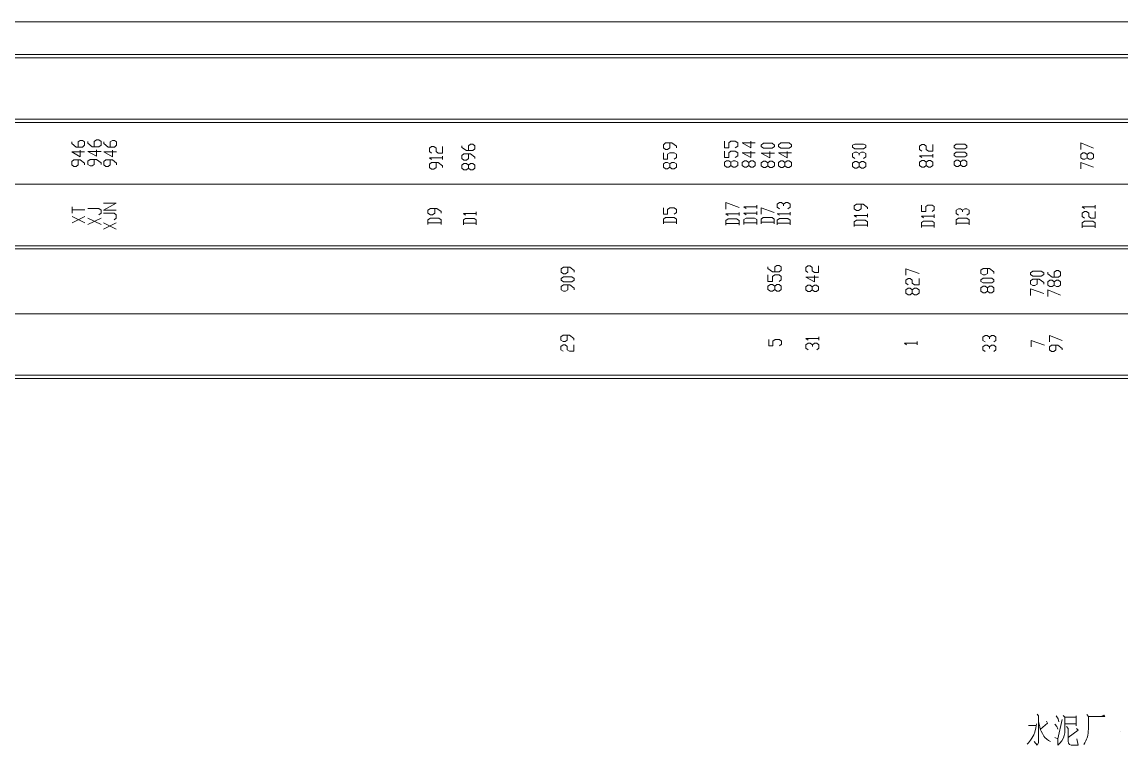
# Model space of a CAD drawing. Header units: millimetres. Extents: x 18 to 1853, y 466 to 763.
# Drawn here: x 185.2 to 354.7, y 651.7 to 763.2 of the extents above; entities that cross this region are included whole.
import ezdxf

# ---------------------------------------------------------------- set-up
doc = ezdxf.new("R2010")
doc.units = ezdxf.units.MM
doc.header["$MEASUREMENT"] = 0
doc.layers.add('1', color=7, linetype='Continuous')

msp = doc.modelspace()

# ---------------------------------------------------------------- linework, layer by layer
at = {"color": 255, "linetype": 'Continuous', "lineweight": 0}
msp.add_line((1852.6, 763.16), (18.35, 763.16), dxfattribs=at)
for points in [[(193.86, 743.88), (193.86, 744.66), (194.17, 744.86), (194.53, 744.86), (194.84, 744.66), (194.84, 744.14), (194.53, 743.88), (193.54, 743.88), (192.87, 744.4), (192.87, 744.66)], [(196.35, 743.93), (196.35, 744.71), (196.71, 744.97), (197.03, 744.97), (197.39, 744.71), (197.39, 744.19), (197.03, 743.93), (196.04, 743.93), (195.36, 744.45), (195.36, 744.71)], [(198.79, 743.88), (198.79, 744.66), (199.16, 744.86), (199.47, 744.86), (199.78, 744.66), (199.78, 744.14), (199.47, 743.88), (198.48, 743.88), (197.81, 744.4), (197.81, 744.66)], [(254.04, 743.36), (254.04, 744.08), (254.35, 744.34), (254.72, 744.34), (255.03, 744.08), (255.03, 743.62), (254.72, 743.36), (253.73, 743.36), (253.05, 743.82), (253.05, 744.08)], [(286.11, 743.77), (286.11, 744.03), (285.43, 744.5), (284.44, 744.5), (284.13, 744.24), (284.13, 743.77), (284.44, 743.51), (284.76, 743.51), (285.12, 743.77), (285.12, 744.5)], [(295.2, 743.77), (295.57, 744.03), (295.57, 744.5), (295.2, 744.76), (294.53, 744.76), (294.21, 744.5), (294.21, 743.77), (293.54, 743.77), (293.54, 744.76)], [(297.59, 744.76), (297.59, 743.77), (296.24, 744.5), (298.27, 744.5)], [(301.23, 743.98), (300.87, 743.72), (299.57, 743.72), (299.2, 743.98), (299.2, 744.19), (299.57, 744.45), (300.87, 744.45), (301.23, 744.19), (301.23, 743.98)], [(303.88, 743.98), (303.52, 743.72), (302.22, 743.72), (301.85, 743.98), (301.85, 744.24), (302.22, 744.5), (303.52, 744.5), (303.88, 744.24), (303.88, 743.98)], [(315.31, 743.88), (314.95, 743.62), (313.65, 743.62), (313.29, 743.88), (313.29, 744.14), (313.65, 744.34), (314.95, 744.34), (315.31, 744.14), (315.31, 743.88)], [(323.99, 743.25), (323.63, 743.51), (323.63, 744.03), (323.99, 744.29), (324.31, 744.29), (324.62, 744.03), (324.62, 743.51), (324.98, 743.25), (325.66, 743.25), (325.66, 744.29)], [(330.91, 743.82), (330.59, 743.62), (329.24, 743.62), (328.93, 743.82), (328.93, 744.08), (329.24, 744.34), (330.59, 744.34), (330.91, 744.08), (330.91, 743.82)], [(348.47, 743.51), (348.47, 744.5), (350.45, 743.72)], [(194.17, 743.41), (194.17, 742.37), (192.87, 743.15), (194.84, 743.15)], [(196.71, 743.46), (196.71, 742.47), (195.36, 743.2), (197.39, 743.2)], [(199.16, 743.41), (199.16, 742.37), (197.81, 743.15), (199.78, 743.15)], [(248.37, 742.94), (248.06, 743.2), (248.06, 743.72), (248.37, 743.98), (248.69, 743.98), (249.05, 743.72), (249.05, 743.2), (249.36, 742.94), (250.04, 742.94), (250.04, 743.98)], [(250.04, 741.95), (250.04, 742.47)], [(255.03, 742.11), (255.03, 742.32), (254.35, 742.84), (253.36, 742.84), (253.05, 742.58), (253.05, 742.11), (253.36, 741.85), (253.73, 741.85), (254.04, 742.11), (254.04, 742.84)], [(285.79, 742.01), (286.11, 742.27), (286.11, 742.79), (285.79, 742.99), (285.12, 742.99), (284.76, 742.79), (284.76, 742.01), (284.13, 742.01), (284.13, 742.99)], [(295.2, 742.27), (295.57, 742.53), (295.57, 742.99), (295.2, 743.25), (294.53, 743.25), (294.21, 742.99), (294.21, 742.27), (293.54, 742.27), (293.54, 743.25)], [(297.59, 743.25), (297.59, 742.27), (296.24, 742.99), (298.27, 742.99)], [(300.55, 743.2), (300.55, 742.21), (299.2, 742.94), (301.23, 742.94)], [(303.21, 743.2), (303.21, 742.21), (301.85, 742.99), (303.88, 742.99)], [(313.65, 742.11), (313.29, 742.37), (313.29, 742.89), (313.65, 743.1), (313.96, 743.1), (314.28, 742.89), (314.28, 742.63)], [(314.28, 742.89), (314.64, 743.1), (314.95, 743.1), (315.31, 742.89), (315.31, 742.37), (314.95, 742.11)], [(323.99, 742.27), (323.63, 742.53), (325.66, 742.53)], [(325.66, 742.27), (325.66, 742.79)], [(330.91, 742.58), (330.59, 742.37), (329.24, 742.37), (328.93, 742.58), (328.93, 742.84), (329.24, 743.1), (330.59, 743.1), (330.91, 742.84), (330.91, 742.58)], [(350.45, 742.21), (350.14, 742.01), (349.77, 742.01), (349.46, 742.21), (349.46, 742.73), (349.1, 742.99), (348.78, 742.99), (348.47, 742.73), (348.47, 742.21), (348.78, 742.01), (349.1, 742.01), (349.46, 742.21)], [(349.46, 742.73), (349.77, 742.99), (350.14, 742.99), (350.45, 742.73), (350.45, 742.21)], [(194.84, 741.12), (194.84, 741.38), (194.17, 741.9), (193.18, 741.9), (192.87, 741.64), (192.87, 741.12), (193.18, 740.86), (193.54, 740.86), (193.86, 741.12), (193.86, 741.9)], [(197.39, 741.17), (197.39, 741.43), (196.71, 741.95), (195.73, 741.95), (195.36, 741.69), (195.36, 741.17), (195.73, 740.97), (196.04, 740.97), (196.35, 741.17), (196.35, 741.95)], [(199.78, 741.12), (199.78, 741.38), (199.16, 741.9), (198.12, 741.9), (197.81, 741.64), (197.81, 741.12), (198.12, 740.86), (198.48, 740.86), (198.79, 741.12), (198.79, 741.9)], [(248.37, 741.95), (248.06, 742.21), (250.04, 742.21)], [(250.04, 740.71), (250.04, 740.97), (249.36, 741.49), (248.37, 741.49), (248.06, 741.23), (248.06, 740.71), (248.37, 740.45), (248.69, 740.45), (249.05, 740.71), (249.05, 741.49)], [(255.03, 740.6), (254.72, 740.34), (254.35, 740.34), (254.04, 740.6), (254.04, 741.07), (253.73, 741.33), (253.36, 741.33), (253.05, 741.07), (253.05, 740.6), (253.36, 740.34), (253.73, 740.34), (254.04, 740.6)], [(254.04, 741.07), (254.35, 741.33), (254.72, 741.33), (255.03, 741.07), (255.03, 740.6)], [(286.11, 740.76), (285.79, 740.5), (285.43, 740.5), (285.12, 740.76), (285.12, 741.28), (284.76, 741.49), (284.44, 741.49), (284.13, 741.28), (284.13, 740.76), (284.44, 740.5), (284.76, 740.5), (285.12, 740.76)], [(285.12, 741.28), (285.43, 741.49), (285.79, 741.49), (286.11, 741.28), (286.11, 740.76)], [(295.57, 741.02), (295.2, 740.76), (294.89, 740.76), (294.53, 741.02), (294.53, 741.54), (294.21, 741.75), (293.85, 741.75), (293.54, 741.54), (293.54, 741.02), (293.85, 740.76), (294.21, 740.76), (294.53, 741.02)], [(294.53, 741.54), (294.89, 741.75), (295.2, 741.75), (295.57, 741.54), (295.57, 741.02)], [(298.27, 741.02), (297.96, 740.76), (297.59, 740.76), (297.28, 741.02), (297.28, 741.49), (296.92, 741.75), (296.6, 741.75), (296.24, 741.49), (296.24, 741.02), (296.6, 740.76), (296.92, 740.76), (297.28, 741.02)], [(297.28, 741.49), (297.59, 741.75), (297.96, 741.75), (298.27, 741.49), (298.27, 741.02)], [(301.23, 740.97), (300.87, 740.71), (300.55, 740.71), (300.24, 740.97), (300.24, 741.43), (299.88, 741.69), (299.57, 741.69), (299.2, 741.43), (299.2, 740.97), (299.57, 740.71), (299.88, 740.71), (300.24, 740.97)], [(300.24, 741.43), (300.55, 741.69), (300.87, 741.69), (301.23, 741.43), (301.23, 740.97)], [(303.88, 740.97), (303.52, 740.71), (303.21, 740.71), (302.84, 740.97), (302.84, 741.49), (302.53, 741.75), (302.22, 741.75), (301.85, 741.49), (301.85, 740.97), (302.22, 740.71), (302.53, 740.71), (302.84, 740.97)], [(302.84, 741.49), (303.21, 741.75), (303.52, 741.75), (303.88, 741.49), (303.88, 740.97)], [(315.31, 740.86), (314.95, 740.6), (314.64, 740.6), (314.28, 740.86), (314.28, 741.38), (313.96, 741.64), (313.65, 741.64), (313.29, 741.38), (313.29, 740.86), (313.65, 740.6), (313.96, 740.6), (314.28, 740.86)], [(314.28, 741.38), (314.64, 741.64), (314.95, 741.64), (315.31, 741.38), (315.31, 740.86)], [(325.66, 741.02), (325.29, 740.76), (324.98, 740.76), (324.62, 741.02), (324.62, 741.54), (324.31, 741.8), (323.99, 741.8), (323.63, 741.54), (323.63, 741.02), (323.99, 740.76), (324.31, 740.76), (324.62, 741.02)], [(324.62, 741.54), (324.98, 741.8), (325.29, 741.8), (325.66, 741.54), (325.66, 741.02)], [(330.91, 741.12), (330.59, 740.86), (330.23, 740.86), (329.92, 741.12), (329.92, 741.59), (329.56, 741.85), (329.24, 741.85), (328.93, 741.59), (328.93, 741.12), (329.24, 740.86), (329.56, 740.86), (329.92, 741.12)], [(329.92, 741.59), (330.23, 741.85), (330.59, 741.85), (330.91, 741.59), (330.91, 741.12)], [(348.47, 740.5), (348.47, 741.49), (350.45, 740.76)], [(65.33, 738.16), (1837.58, 738.16), (65.33, 738.16)], [(192.92, 733.69), (192.92, 734.68)], [(192.92, 734.21), (194.9, 734.21)], [(197.03, 733.43), (197.39, 733.69), (197.39, 734.16), (197.03, 734.42), (195.36, 734.42)], [(199.73, 734.16), (197.75, 734.16), (199.73, 735.2), (197.75, 735.2)], [(249.83, 733.69), (249.83, 733.95), (249.15, 734.42), (248.17, 734.42), (247.8, 734.16), (247.8, 733.69), (248.17, 733.43), (248.48, 733.43), (248.84, 733.69), (248.84, 734.42)], [(255.23, 733.38), (255.23, 733.9)], [(285.79, 733.53), (286.11, 733.79), (286.11, 734.26), (285.79, 734.52), (285.12, 734.52), (284.76, 734.26), (284.76, 733.53), (284.13, 733.53), (284.13, 734.52)], [(293.75, 734.31), (293.75, 735.3), (295.77, 734.57)], [(296.86, 734.42), (296.5, 734.68), (298.53, 734.68)], [(298.53, 734.42), (298.53, 734.94)], [(298.53, 733.43), (298.53, 733.95)], [(299.2, 733.53), (299.2, 734.52), (301.18, 733.79)], [(302.01, 734.37), (301.65, 734.63), (301.65, 735.09), (302.01, 735.35), (302.32, 735.35), (302.63, 735.09), (302.63, 734.83)], [(302.63, 735.09), (303, 735.35), (303.31, 735.35), (303.67, 735.09), (303.67, 734.63), (303.31, 734.37)], [(315.57, 734.37), (315.57, 734.57), (314.9, 735.09), (313.91, 735.09), (313.55, 734.83), (313.55, 734.37), (313.91, 734.11), (314.22, 734.11), (314.59, 734.37), (314.59, 735.09)], [(325.55, 733.95), (325.86, 734.21), (325.86, 734.73), (325.55, 734.94), (324.88, 734.94), (324.57, 734.73), (324.57, 733.95), (323.89, 733.95), (323.89, 734.94)], [(329.61, 733.38), (329.24, 733.64), (329.24, 734.16), (329.61, 734.37), (329.92, 734.37), (330.23, 734.16), (330.23, 733.9)], [(330.23, 734.16), (330.59, 734.37), (330.91, 734.37), (331.27, 734.16), (331.27, 733.64), (330.91, 733.38)], [(349.04, 734.42), (348.68, 734.68), (350.71, 734.68)], [(349.04, 732.91), (348.68, 733.17), (348.68, 733.69), (349.04, 733.95), (349.36, 733.95), (349.72, 733.69), (349.72, 733.17), (350.03, 732.91), (350.71, 732.91), (350.71, 733.95)], [(350.71, 734.42), (350.71, 734.94)], [(194.9, 732.18), (192.92, 733.17)], [(192.92, 732.18), (194.9, 733.17)], [(197.39, 731.92), (195.36, 732.91)], [(195.36, 731.92), (197.39, 732.91)], [(199.42, 732.65), (199.73, 732.91), (199.73, 733.43), (199.42, 733.69), (197.75, 733.69)], [(249.83, 731.92), (249.83, 732.65), (249.47, 732.91), (248.17, 732.91), (247.8, 732.65), (247.8, 731.92)], [(253.57, 733.38), (253.26, 733.64), (255.23, 733.64)], [(255.23, 731.87), (255.23, 732.65), (254.92, 732.86), (253.57, 732.86), (253.26, 732.65), (253.26, 731.87)], [(286.11, 732.03), (286.11, 732.75), (285.79, 733.01), (284.44, 733.01), (284.13, 732.75), (284.13, 732.03)], [(284.13, 732.29), (286.11, 732.29)], [(294.11, 733.33), (293.75, 733.59), (295.77, 733.59)], [(295.77, 731.82), (295.77, 732.55), (295.41, 732.81), (294.11, 732.81), (293.75, 732.55), (293.75, 731.82)], [(295.77, 733.33), (295.77, 733.79)], [(296.86, 733.43), (296.5, 733.69), (298.53, 733.69)], [(298.53, 731.92), (298.53, 732.7), (298.16, 732.91), (296.86, 732.91), (296.5, 732.7), (296.5, 731.92)], [(301.18, 732.03), (301.18, 732.75), (300.87, 733.01), (299.52, 733.01), (299.2, 732.75), (299.2, 732.03)], [(299.2, 732.29), (301.18, 732.29)], [(302.01, 733.38), (301.65, 733.59), (303.67, 733.59)], [(303.67, 731.87), (303.67, 732.6), (303.31, 732.86), (302.01, 732.86), (301.65, 732.6), (301.65, 731.87)], [(303.67, 733.38), (303.67, 733.85)], [(313.91, 733.07), (313.55, 733.33), (315.57, 733.33)], [(315.57, 731.61), (315.57, 732.34), (315.21, 732.6), (313.91, 732.6), (313.55, 732.34), (313.55, 731.61)], [(315.57, 733.07), (315.57, 733.59)], [(324.2, 732.96), (323.89, 733.22), (325.86, 733.22)], [(325.86, 731.46), (325.86, 732.23), (325.55, 732.44), (324.2, 732.44), (323.89, 732.23), (323.89, 731.46)], [(325.86, 732.96), (325.86, 733.48)], [(331.27, 731.87), (331.27, 732.65), (330.91, 732.91), (329.61, 732.91), (329.24, 732.65), (329.24, 731.87)], [(350.71, 731.4), (350.71, 732.18), (350.34, 732.44), (349.04, 732.44), (348.68, 732.18), (348.68, 731.4)], [(199.73, 731.2), (197.75, 732.18)], [(197.75, 731.2), (199.73, 732.18)], [(247.8, 732.18), (249.83, 732.18)], [(253.26, 732.13), (255.23, 732.13)], [(293.75, 732.08), (295.77, 732.08)], [(296.5, 732.18), (298.53, 732.18)], [(301.65, 732.13), (303.67, 732.13)], [(313.55, 731.82), (315.57, 731.82)], [(323.89, 731.72), (325.86, 731.72)], [(329.24, 732.13), (331.27, 732.13)], [(348.68, 731.66), (350.71, 731.66)], [(301.28, 724.65), (301.28, 725.43), (301.59, 725.63), (301.96, 725.63), (302.27, 725.43), (302.27, 724.91), (301.96, 724.65), (300.92, 724.65), (300.24, 725.17), (300.24, 725.43)], [(306.38, 724.54), (306.06, 724.8), (306.06, 725.32), (306.38, 725.58), (306.74, 725.58), (307.05, 725.32), (307.05, 724.8), (307.41, 724.54), (308.04, 724.54), (308.04, 725.58)], [(270.36, 724.59), (270.36, 724.85), (269.68, 725.37), (268.7, 725.37), (268.33, 725.11), (268.33, 724.59), (268.7, 724.33), (269.01, 724.33), (269.37, 724.59), (269.37, 725.37)], [(270.36, 723.35), (269.99, 723.09), (268.7, 723.09), (268.33, 723.35), (268.33, 723.61), (268.7, 723.87), (269.99, 723.87), (270.36, 723.61), (270.36, 723.35)], [(301.96, 723.14), (302.27, 723.4), (302.27, 723.92), (301.96, 724.18), (301.28, 724.18), (300.92, 723.92), (300.92, 723.14), (300.24, 723.14), (300.24, 724.18)], [(307.41, 724.08), (307.41, 723.09), (306.06, 723.82), (308.04, 723.82)], [(321.5, 724.13), (321.5, 725.11), (323.53, 724.39)], [(335.06, 724.39), (335.06, 724.65), (334.39, 725.17), (333.4, 725.17), (333.09, 724.91), (333.09, 724.39), (333.4, 724.18), (333.71, 724.18), (334.08, 724.39), (334.08, 725.17)], [(342.76, 724.23), (342.39, 723.97), (341.09, 723.97), (340.73, 724.23), (340.73, 724.49), (341.09, 724.75), (342.39, 724.75), (342.76, 724.49), (342.76, 724.23)], [(344.37, 723.82), (344.37, 724.59), (344.73, 724.85), (345.04, 724.85), (345.35, 724.59), (345.35, 724.08), (345.04, 723.82), (344.06, 723.82), (343.38, 724.33), (343.38, 724.59)], [(270.36, 721.84), (270.36, 722.1), (269.68, 722.62), (268.7, 722.62), (268.33, 722.36), (268.33, 721.84), (268.7, 721.63), (269.01, 721.63), (269.37, 721.84), (269.37, 722.62)], [(302.27, 721.89), (301.96, 721.63), (301.59, 721.63), (301.28, 721.89), (301.28, 722.41), (300.92, 722.67), (300.61, 722.67), (300.24, 722.41), (300.24, 721.89), (300.61, 721.63), (300.92, 721.63), (301.28, 721.89)], [(301.28, 722.41), (301.59, 722.67), (301.96, 722.67), (302.27, 722.41), (302.27, 721.89)], [(308.04, 721.84), (307.73, 721.58), (307.41, 721.58), (307.05, 721.84), (307.05, 722.31), (306.74, 722.57), (306.38, 722.57), (306.06, 722.31), (306.06, 721.84), (306.38, 721.58), (306.74, 721.58), (307.05, 721.84)], [(307.05, 722.31), (307.41, 722.57), (307.73, 722.57), (308.04, 722.31), (308.04, 721.84)], [(321.86, 722.62), (321.5, 722.88), (321.5, 723.35), (321.86, 723.61), (322.17, 723.61), (322.49, 723.35), (322.49, 722.88), (322.85, 722.62), (323.53, 722.62), (323.53, 723.61)], [(323.53, 721.37), (323.16, 721.11), (322.85, 721.11), (322.49, 721.37), (322.49, 721.84), (322.17, 722.1), (321.86, 722.1), (321.5, 721.84), (321.5, 721.37), (321.86, 721.11), (322.17, 721.11), (322.49, 721.37)], [(322.49, 721.84), (322.85, 722.1), (323.16, 722.1), (323.53, 721.84), (323.53, 721.37)], [(335.06, 723.14), (334.75, 722.93), (333.4, 722.93), (333.09, 723.14), (333.09, 723.4), (333.4, 723.66), (334.75, 723.66), (335.06, 723.4), (335.06, 723.14)], [(335.06, 721.68), (334.75, 721.42), (334.39, 721.42), (334.08, 721.68), (334.08, 722.15), (333.71, 722.41), (333.4, 722.41), (333.09, 722.15), (333.09, 721.68), (333.4, 721.42), (333.71, 721.42), (334.08, 721.68)], [(334.08, 722.15), (334.39, 722.41), (334.75, 722.41), (335.06, 722.15), (335.06, 721.68)], [(342.76, 722.72), (342.76, 722.98), (342.08, 723.5), (341.09, 723.5), (340.73, 723.24), (340.73, 722.72), (341.09, 722.52), (341.4, 722.52), (341.77, 722.72), (341.77, 723.5)], [(345.35, 722.57), (345.04, 722.36), (344.73, 722.36), (344.37, 722.57), (344.37, 723.09), (344.06, 723.35), (343.69, 723.35), (343.38, 723.09), (343.38, 722.57), (343.69, 722.36), (344.06, 722.36), (344.37, 722.57)], [(344.37, 723.09), (344.73, 723.35), (345.04, 723.35), (345.35, 723.09), (345.35, 722.57)], [(340.73, 721.01), (340.73, 722), (342.76, 721.27)], [(343.38, 720.85), (343.38, 721.84), (345.35, 721.06)], [(65.33, 718.15), (1837.58, 718.15), (65.33, 718.15)], [(270.31, 714.1), (270.31, 714.36), (269.63, 714.88), (268.64, 714.88), (268.28, 714.62), (268.28, 714.1), (268.64, 713.89), (268.96, 713.89), (269.27, 714.1), (269.27, 714.88)], [(302.01, 713.21), (302.32, 713.47), (302.32, 713.94), (302.01, 714.2), (301.33, 714.2), (300.97, 713.94), (300.97, 713.21), (300.35, 713.21), (300.35, 714.2)], [(306.43, 714.1), (306.06, 714.36), (308.09, 714.36)], [(306.43, 712.59), (306.06, 712.85), (306.06, 713.37), (306.43, 713.63), (306.74, 713.63), (307.1, 713.37), (307.1, 713.11)], [(307.1, 713.37), (307.41, 713.63), (307.78, 713.63), (308.09, 713.37), (308.09, 712.85), (307.78, 712.59)], [(308.09, 714.1), (308.09, 714.62)], [(321.6, 713.37), (321.29, 713.63), (323.27, 713.63)], [(323.27, 713.37), (323.27, 713.89)], [(333.71, 713.84), (333.35, 714.04), (333.35, 714.56), (333.71, 714.82), (334.02, 714.82), (334.39, 714.56), (334.39, 714.3)], [(334.39, 714.56), (334.7, 714.82), (335.06, 714.82), (335.38, 714.56), (335.38, 714.04), (335.06, 713.84)], [(340.83, 713.06), (340.83, 714.04), (342.86, 713.32)], [(343.64, 713.84), (343.64, 714.82), (345.61, 714.04)], [(268.64, 712.38), (268.28, 712.59), (268.28, 713.11), (268.64, 713.37), (268.96, 713.37), (269.27, 713.11), (269.27, 712.59), (269.63, 712.38), (270.31, 712.38), (270.31, 713.37)], [(333.71, 712.33), (333.35, 712.59), (333.35, 713.06), (333.71, 713.32), (334.02, 713.32), (334.39, 713.06), (334.39, 712.8)], [(334.39, 713.06), (334.7, 713.32), (335.06, 713.32), (335.38, 713.06), (335.38, 712.59), (335.06, 712.33)], [(345.61, 712.59), (345.61, 712.8), (344.94, 713.32), (343.95, 713.32), (343.64, 713.06), (343.64, 712.59), (343.95, 712.33), (344.32, 712.33), (344.63, 712.59), (344.63, 713.32)], [(341.77, 656.46), (341.98, 656.2), (341.98, 652.04), (341.77, 651.68), (341.3, 652.2)], [(344.68, 656.2), (344.99, 655.73), (345.09, 655.26)], [(345.77, 656.25), (346.03, 655.99), (346.03, 654.38), (346.03, 653.55), (345.93, 653.13), (345.82, 652.77), (345.56, 652.3), (345.25, 651.94), (344.94, 651.68)], [(346.03, 655.99), (347.75, 655.99)], [(347.75, 656.2), (347.75, 654.64)], [(349.67, 656.1), (349.67, 654.38), (349.62, 653.55), (349.56, 653.13), (349.46, 652.77), (349.36, 652.56), (349.25, 652.3), (349.1, 651.99), (348.94, 651.78)], [(349.41, 656.36), (349.67, 656.1), (352.21, 656.1), (352.01, 656.3), (351.64, 656.1)], [(341.66, 654.95), (341.56, 654.33), (341.4, 653.65), (341.25, 653.24), (340.94, 652.72), (340.73, 652.41), (340.42, 652.04), (340.21, 651.83)], [(340.42, 654.69), (341.61, 654.69)], [(341.98, 655.32), (342.18, 654.48), (342.24, 654.12), (342.39, 653.81), (342.55, 653.45), (342.76, 653.03), (342.91, 652.82), (343.22, 652.56), (343.48, 652.35), (343.8, 652.2)], [(343.17, 655.37), (343.33, 655.06), (342.29, 654.12)], [(344.47, 654.9), (344.78, 654.54), (344.94, 654.12)], [(344.94, 652.61), (345.61, 655.63)], [(347.75, 654.95), (346.03, 654.95)], [(346.29, 654.54), (346.55, 654.22), (346.55, 652.25), (346.6, 651.94), (346.76, 651.78), (346.97, 651.68), (348.06, 651.68), (347.85, 652.61)], [(344.94, 651.68), (344.94, 652.61), (344.47, 652.82)], [(347.8, 654.22), (348.06, 653.96), (346.55, 652.82)], [(354.66, 653.7), (354.66, 653.7)]]:
    msp.add_lwpolyline(points, dxfattribs=at)
at = {"layer": '1', "color": 10, "linetype": 'Continuous', "lineweight": 0}
for p, q in [((1847.61, 758.17), (43.34, 758.17)), ((1847.09, 757.65), (43.86, 757.65))]:
    msp.add_line(p, q, dxfattribs=at)
for points in [[(45.32, 708.17), (1837.58, 708.17), (1837.58, 748.19), (45.32, 748.19), (45.32, 708.17)], [(45.84, 708.69), (1837.11, 708.69), (1837.11, 747.67), (45.84, 747.67), (45.84, 708.69)], [(55.35, 728.18), (1837.58, 728.18), (1837.58, 728.65), (55.35, 728.65), (55.35, 728.18)]]:
    msp.add_lwpolyline(points, dxfattribs=at)

doc.saveas('drawing.dxf')
